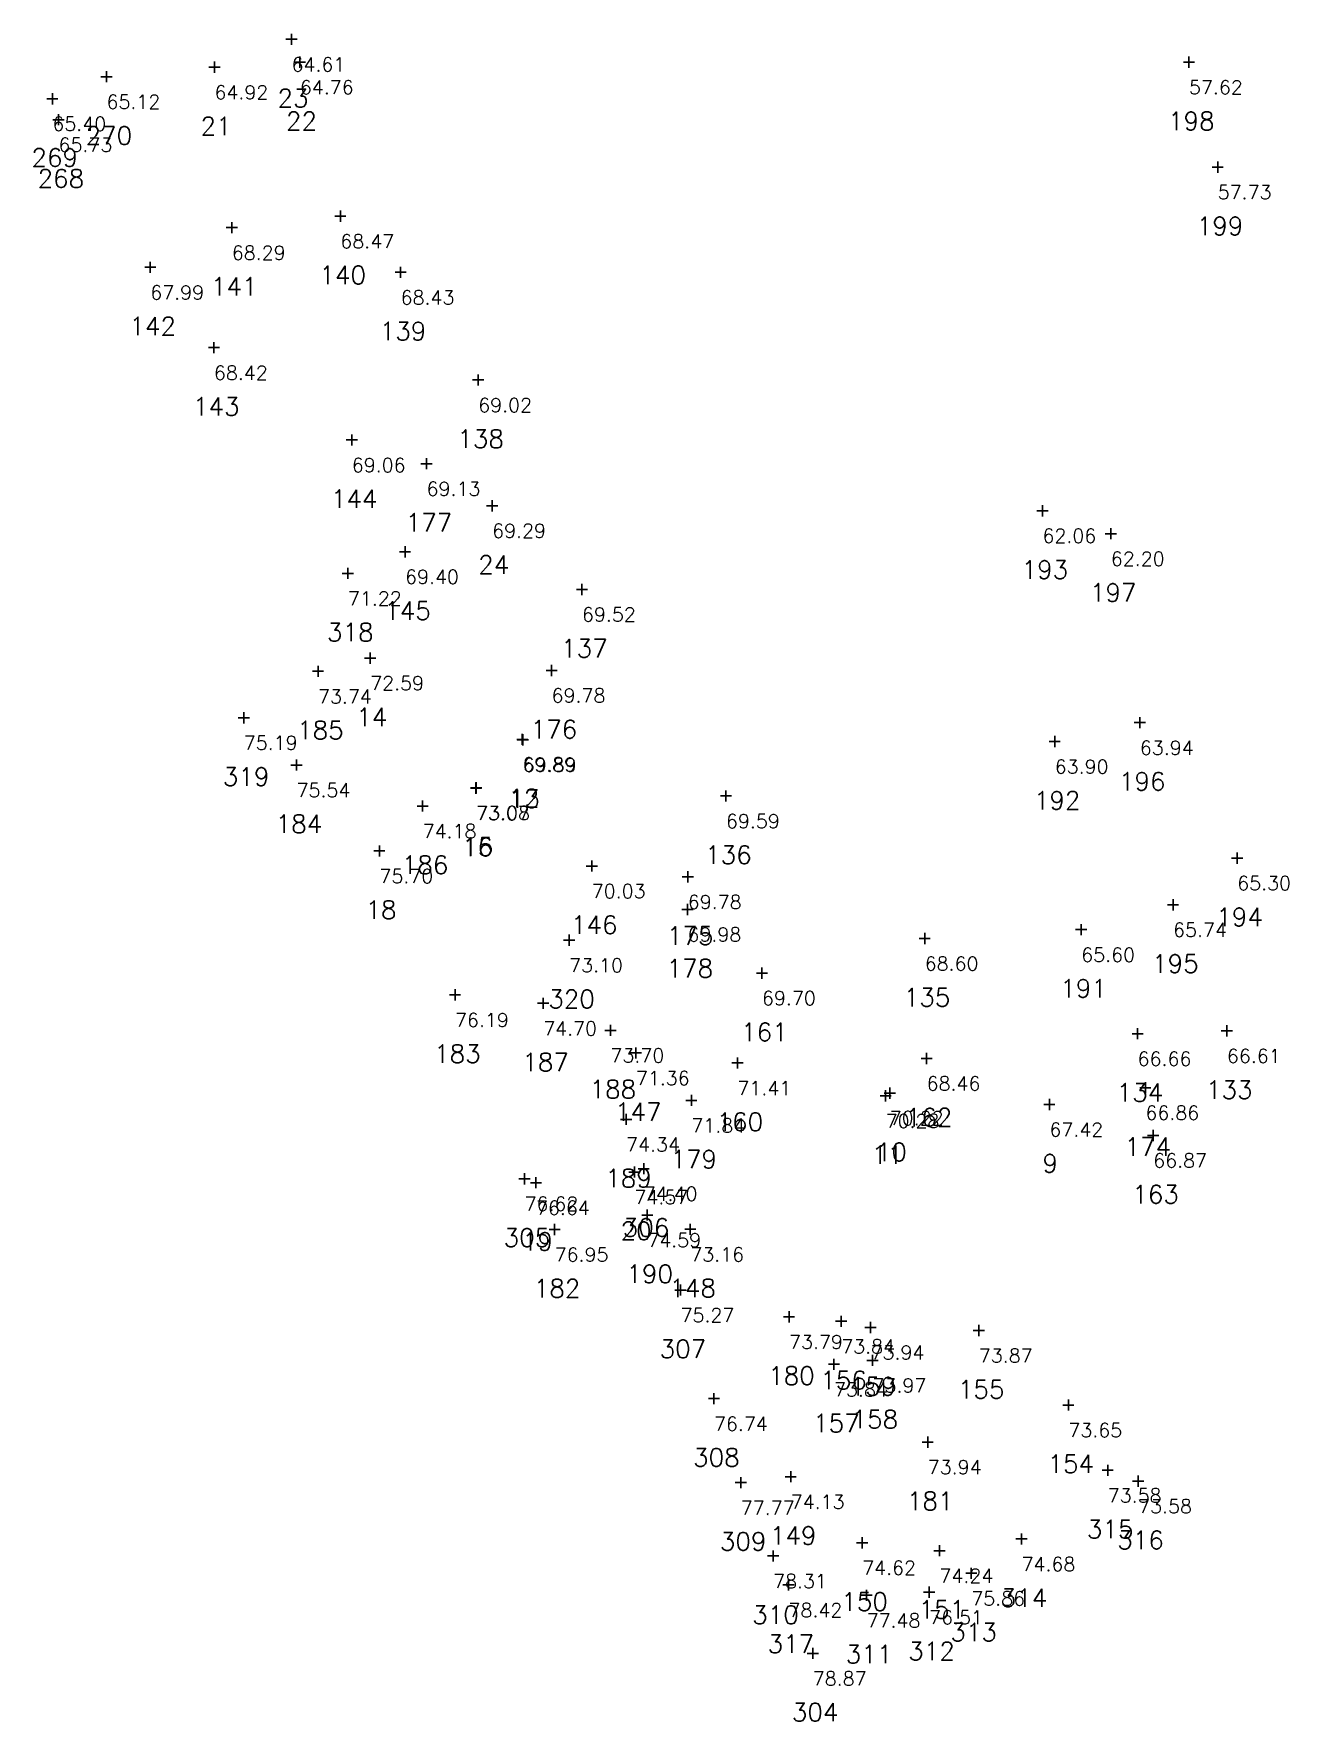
# Model space of a CAD drawing. Header units: millimetres. Extents: x 1412622 to 1412799, y 4931528 to 4931667.
# Drawn here: x 1412621.7 to 1412666.6, y 4931528.3 to 4931588.8 of the extents above; entities that cross this region are included whole.
import ezdxf
from ezdxf.enums import TextEntityAlignment as Align

# ---------------------------------------------------------------- set-up
doc = ezdxf.new("R2010")
doc.units = ezdxf.units.MM
doc.layers.add('M1502', color=7, linetype='Continuous')
doc.styles.add('CIVILCADMAIN', font='TXT.SHX')
doc.styles.add('MAVAT_HEBTXT', font='hebtxt.shx')

# ---------------------------------------------------------------- blocks, each defined once
blk = doc.blocks.new('M1502')
for points in [[(-0.4, 0), (0.4, 0)], [(0, 0.4), (0, -0.4)]]:
    blk.add_lwpolyline(points)
at = {"style": 'MAVAT_HEBTXT', "flags": 1}
for tag, p in [('MARK', (0, 2.3)), ('NAME', (0, -4.87))]:
    blk.add_attdef(tag, text='', height=2, dxfattribs=at).set_placement(p, align=Align.MIDDLE)
at = {"style": 'MAVAT_HEBTXT'}
blk.add_attdef('HEIGHT', text='', height=2, dxfattribs=at).set_placement((0, -2.3), align=Align.MIDDLE)

msp = doc.modelspace()

# ---------------------------------------------------------------- block references
at = {"layer": 'M1502'}
ref = msp.add_blockref('M1502', (1412630.89, 4931588.55, 64.61), dxfattribs=dict(at, xscale=0.5, yscale=0.5))
ref.add_attrib('HEIGHT', '64.61', (1412630.89, 4931587.4, 64.61), dxfattribs={"layer": '0', "height": 0.5, "style": 'CIVILCADMAIN'})
ref.add_attrib('NAME', '23', (1412630.39, 4931586.116, 64.61), dxfattribs={"layer": '0', "height": 0.65, "style": 'CIVILCADMAIN'})
ref = msp.add_blockref('M1502', (1412628.13, 4931587.55, 64.92), dxfattribs=dict(at, xscale=0.5, yscale=0.5))
ref.add_attrib('HEIGHT', '64.92', (1412628.13, 4931586.4, 64.92), dxfattribs={"layer": '0', "height": 0.5, "style": 'CIVILCADMAIN'})
ref.add_attrib('NAME', '21', (1412627.63, 4931585.116, 64.92), dxfattribs={"layer": '0', "height": 0.65, "style": 'CIVILCADMAIN'})
ref = msp.add_blockref('M1502', (1412631.19, 4931587.73, 64.76), dxfattribs=dict(at, xscale=0.5, yscale=0.5))
ref.add_attrib('HEIGHT', '64.76', (1412631.19, 4931586.58, 64.76), dxfattribs={"layer": '0', "height": 0.5, "style": 'CIVILCADMAIN'})
ref.add_attrib('NAME', '22', (1412630.69, 4931585.296, 64.76), dxfattribs={"layer": '0', "height": 0.65, "style": 'CIVILCADMAIN'})
ref = msp.add_blockref('M1502', (1412663.05, 4931587.73, 57.62), dxfattribs=dict(at, xscale=0.5, yscale=0.5))
ref.add_attrib('HEIGHT', '57.62', (1412663.05, 4931586.58, 57.62), dxfattribs={"layer": '0', "height": 0.5, "style": 'CIVILCADMAIN'})
ref.add_attrib('NAME', '198', (1412662.3, 4931585.296, 57.62), dxfattribs={"layer": '0', "height": 0.65, "style": 'CIVILCADMAIN'})
ref = msp.add_blockref('M1502', (1412624.26, 4931587.21, 65.12), dxfattribs=dict(at, xscale=0.5, yscale=0.5))
ref.add_attrib('HEIGHT', '65.12', (1412624.26, 4931586.06, 65.12), dxfattribs={"layer": '0', "height": 0.5, "style": 'CIVILCADMAIN'})
ref.add_attrib('NAME', '270', (1412623.51, 4931584.776, 65.12), dxfattribs={"layer": '0', "height": 0.65, "style": 'CIVILCADMAIN'})
ref = msp.add_blockref('M1502', (1412622.32, 4931586.42, 65.4), dxfattribs=dict(at, xscale=0.5, yscale=0.5))
ref.add_attrib('HEIGHT', '65.40', (1412622.32, 4931585.27, 65.4), dxfattribs={"layer": '0', "height": 0.5, "style": 'CIVILCADMAIN'})
ref.add_attrib('NAME', '269', (1412621.57, 4931583.986, 65.4), dxfattribs={"layer": '0', "height": 0.65, "style": 'CIVILCADMAIN'})
ref = msp.add_blockref('M1502', (1412622.54, 4931585.67, 65.73), dxfattribs=dict(at, xscale=0.5, yscale=0.5))
ref.add_attrib('HEIGHT', '65.73', (1412622.54, 4931584.52, 65.73), dxfattribs={"layer": '0', "height": 0.5, "style": 'CIVILCADMAIN'})
ref.add_attrib('NAME', '268', (1412621.79, 4931583.236, 65.73), dxfattribs={"layer": '0', "height": 0.65, "style": 'CIVILCADMAIN'})
ref = msp.add_blockref('M1502', (1412664.08, 4931583.97, 57.73), dxfattribs=dict(at, xscale=0.5, yscale=0.5))
ref.add_attrib('HEIGHT', '57.73', (1412664.08, 4931582.82, 57.73), dxfattribs={"layer": '0', "height": 0.5, "style": 'CIVILCADMAIN'})
ref.add_attrib('NAME', '199', (1412663.33, 4931581.536, 57.73), dxfattribs={"layer": '0', "height": 0.65, "style": 'CIVILCADMAIN'})
ref = msp.add_blockref('M1502', (1412632.64, 4931582.21, 68.47), dxfattribs=dict(at, xscale=0.5, yscale=0.5))
ref.add_attrib('HEIGHT', '68.47', (1412632.64, 4931581.06, 68.47), dxfattribs={"layer": '0', "height": 0.5, "style": 'CIVILCADMAIN'})
ref.add_attrib('NAME', '140', (1412631.89, 4931579.776, 68.47), dxfattribs={"layer": '0', "height": 0.65, "style": 'CIVILCADMAIN'})
ref = msp.add_blockref('M1502', (1412628.75, 4931581.8, 68.29), dxfattribs=dict(at, xscale=0.5, yscale=0.5))
ref.add_attrib('HEIGHT', '68.29', (1412628.75, 4931580.65, 68.29), dxfattribs={"layer": '0', "height": 0.5, "style": 'CIVILCADMAIN'})
ref.add_attrib('NAME', '141', (1412628, 4931579.366, 68.29), dxfattribs={"layer": '0', "height": 0.65, "style": 'CIVILCADMAIN'})
ref = msp.add_blockref('M1502', (1412625.83, 4931580.38, 67.99), dxfattribs=dict(at, xscale=0.5, yscale=0.5))
ref.add_attrib('HEIGHT', '67.99', (1412625.83, 4931579.23, 67.99), dxfattribs={"layer": '0', "height": 0.5, "style": 'CIVILCADMAIN'})
ref.add_attrib('NAME', '142', (1412625.08, 4931577.946, 67.99), dxfattribs={"layer": '0', "height": 0.65, "style": 'CIVILCADMAIN'})
ref = msp.add_blockref('M1502', (1412634.8, 4931580.2, 68.43), dxfattribs=dict(at, xscale=0.5, yscale=0.5))
ref.add_attrib('HEIGHT', '68.43', (1412634.8, 4931579.05, 68.43), dxfattribs={"layer": '0', "height": 0.5, "style": 'CIVILCADMAIN'})
ref.add_attrib('NAME', '139', (1412634.05, 4931577.766, 68.43), dxfattribs={"layer": '0', "height": 0.65, "style": 'CIVILCADMAIN'})
ref = msp.add_blockref('M1502', (1412628.11, 4931577.5, 68.42), dxfattribs=dict(at, xscale=0.5, yscale=0.5))
ref.add_attrib('HEIGHT', '68.42', (1412628.11, 4931576.35, 68.42), dxfattribs={"layer": '0', "height": 0.5, "style": 'CIVILCADMAIN'})
ref.add_attrib('NAME', '143', (1412627.36, 4931575.066, 68.42), dxfattribs={"layer": '0', "height": 0.65, "style": 'CIVILCADMAIN'})
ref = msp.add_blockref('M1502', (1412637.58, 4931576.34, 69.02), dxfattribs=dict(at, xscale=0.5, yscale=0.5))
ref.add_attrib('HEIGHT', '69.02', (1412637.58, 4931575.19, 69.02), dxfattribs={"layer": '0', "height": 0.5, "style": 'CIVILCADMAIN'})
ref.add_attrib('NAME', '138', (1412636.83, 4931573.906, 69.02), dxfattribs={"layer": '0', "height": 0.65, "style": 'CIVILCADMAIN'})
ref = msp.add_blockref('M1502', (1412633.05, 4931574.19, 69.06), dxfattribs=dict(at, xscale=0.5, yscale=0.5))
ref.add_attrib('HEIGHT', '69.06', (1412633.05, 4931573.04, 69.06), dxfattribs={"layer": '0', "height": 0.5, "style": 'CIVILCADMAIN'})
ref.add_attrib('NAME', '144', (1412632.3, 4931571.756, 69.06), dxfattribs={"layer": '0', "height": 0.65, "style": 'CIVILCADMAIN'})
ref = msp.add_blockref('M1502', (1412635.73, 4931573.34, 69.13), dxfattribs=dict(at, xscale=0.5, yscale=0.5))
ref.add_attrib('HEIGHT', '69.13', (1412635.73, 4931572.19, 69.13), dxfattribs={"layer": '0', "height": 0.5, "style": 'CIVILCADMAIN'})
ref.add_attrib('NAME', '177', (1412634.98, 4931570.906, 69.13), dxfattribs={"layer": '0', "height": 0.65, "style": 'CIVILCADMAIN'})
ref = msp.add_blockref('M1502', (1412638.08, 4931571.83, 69.29), dxfattribs=dict(at, xscale=0.5, yscale=0.5))
ref.add_attrib('HEIGHT', '69.29', (1412638.08, 4931570.68, 69.29), dxfattribs={"layer": '0', "height": 0.5, "style": 'CIVILCADMAIN'})
ref.add_attrib('NAME', '24', (1412637.58, 4931569.396, 69.29), dxfattribs={"layer": '0', "height": 0.65, "style": 'CIVILCADMAIN'})
ref = msp.add_blockref('M1502', (1412657.8, 4931571.65, 62.06), dxfattribs=dict(at, xscale=0.5, yscale=0.5))
ref.add_attrib('HEIGHT', '62.06', (1412657.8, 4931570.5, 62.06), dxfattribs={"layer": '0', "height": 0.5, "style": 'CIVILCADMAIN'})
ref.add_attrib('NAME', '193', (1412657.05, 4931569.216, 62.06), dxfattribs={"layer": '0', "height": 0.65, "style": 'CIVILCADMAIN'})
ref = msp.add_blockref('M1502', (1412660.25, 4931570.83, 62.2), dxfattribs=dict(at, xscale=0.5, yscale=0.5))
ref.add_attrib('HEIGHT', '62.20', (1412660.25, 4931569.68, 62.2), dxfattribs={"layer": '0', "height": 0.5, "style": 'CIVILCADMAIN'})
ref.add_attrib('NAME', '197', (1412659.5, 4931568.396, 62.2), dxfattribs={"layer": '0', "height": 0.65, "style": 'CIVILCADMAIN'})
ref = msp.add_blockref('M1502', (1412634.96, 4931570.18, 69.4), dxfattribs=dict(at, xscale=0.5, yscale=0.5))
ref.add_attrib('HEIGHT', '69.40', (1412634.96, 4931569.03, 69.4), dxfattribs={"layer": '0', "height": 0.5, "style": 'CIVILCADMAIN'})
ref.add_attrib('NAME', '145', (1412634.21, 4931567.746, 69.4), dxfattribs={"layer": '0', "height": 0.65, "style": 'CIVILCADMAIN'})
ref = msp.add_blockref('M1502', (1412632.91, 4931569.41, 71.22), dxfattribs=dict(at, xscale=0.5, yscale=0.5))
ref.add_attrib('HEIGHT', '71.22', (1412632.91, 4931568.26, 71.22), dxfattribs={"layer": '0', "height": 0.5, "style": 'CIVILCADMAIN'})
ref.add_attrib('NAME', '318', (1412632.16, 4931566.976, 71.22), dxfattribs={"layer": '0', "height": 0.65, "style": 'CIVILCADMAIN'})
ref = msp.add_blockref('M1502', (1412641.3, 4931568.83, 69.52), dxfattribs=dict(at, xscale=0.5, yscale=0.5))
ref.add_attrib('HEIGHT', '69.52', (1412641.3, 4931567.68, 69.52), dxfattribs={"layer": '0', "height": 0.5, "style": 'CIVILCADMAIN'})
ref.add_attrib('NAME', '137', (1412640.55, 4931566.396, 69.52), dxfattribs={"layer": '0', "height": 0.65, "style": 'CIVILCADMAIN'})
ref = msp.add_blockref('M1502', (1412633.71, 4931566.37, 72.59), dxfattribs=dict(at, xscale=0.5, yscale=0.5))
ref.add_attrib('HEIGHT', '72.59', (1412633.71, 4931565.22, 72.59), dxfattribs={"layer": '0', "height": 0.5, "style": 'CIVILCADMAIN'})
ref.add_attrib('NAME', '14', (1412633.21, 4931563.936, 72.59), dxfattribs={"layer": '0', "height": 0.65, "style": 'CIVILCADMAIN'})
ref = msp.add_blockref('M1502', (1412631.84, 4931565.9, 73.74), dxfattribs=dict(at, xscale=0.5, yscale=0.5))
ref.add_attrib('HEIGHT', '73.74', (1412631.84, 4931564.75, 73.74), dxfattribs={"layer": '0', "height": 0.5, "style": 'CIVILCADMAIN'})
ref.add_attrib('NAME', '185', (1412631.09, 4931563.466, 73.74), dxfattribs={"layer": '0', "height": 0.65, "style": 'CIVILCADMAIN'})
ref = msp.add_blockref('M1502', (1412640.21, 4931565.93, 69.78), dxfattribs=dict(at, xscale=0.5, yscale=0.5))
ref.add_attrib('HEIGHT', '69.78', (1412640.21, 4931564.78, 69.78), dxfattribs={"layer": '0', "height": 0.5, "style": 'CIVILCADMAIN'})
ref.add_attrib('NAME', '176', (1412639.46, 4931563.496, 69.78), dxfattribs={"layer": '0', "height": 0.65, "style": 'CIVILCADMAIN'})
ref = msp.add_blockref('M1502', (1412629.18, 4931564.23, 75.19), dxfattribs=dict(at, xscale=0.5, yscale=0.5))
ref.add_attrib('HEIGHT', '75.19', (1412629.18, 4931563.08, 75.19), dxfattribs={"layer": '0', "height": 0.5, "style": 'CIVILCADMAIN'})
ref.add_attrib('NAME', '319', (1412628.43, 4931561.796, 75.19), dxfattribs={"layer": '0', "height": 0.65, "style": 'CIVILCADMAIN'})
ref = msp.add_blockref('M1502', (1412661.29, 4931564.06, 63.94), dxfattribs=dict(at, xscale=0.5, yscale=0.5))
ref.add_attrib('HEIGHT', '63.94', (1412661.29, 4931562.91, 63.94), dxfattribs={"layer": '0', "height": 0.5, "style": 'CIVILCADMAIN'})
ref.add_attrib('NAME', '196', (1412660.54, 4931561.626, 63.94), dxfattribs={"layer": '0', "height": 0.65, "style": 'CIVILCADMAIN'})
ref = msp.add_blockref('M1502', (1412639.16, 4931563.46, 69.89), dxfattribs=dict(at, xscale=0.5, yscale=0.5))
ref.add_attrib('HEIGHT', '69.89', (1412639.16, 4931562.31, 69.89), dxfattribs={"layer": '0', "height": 0.5, "style": 'CIVILCADMAIN'})
ref.add_attrib('NAME', '12', (1412638.66, 4931561.026, 69.89), dxfattribs={"layer": '0', "height": 0.65, "style": 'CIVILCADMAIN'})
ref = msp.add_blockref('M1502', (1412639.18, 4931563.44, 69.89), dxfattribs=dict(at, xscale=0.5, yscale=0.5))
ref.add_attrib('HEIGHT', '69.89', (1412639.18, 4931562.29, 69.89), dxfattribs={"layer": '0', "height": 0.5, "style": 'CIVILCADMAIN'})
ref.add_attrib('NAME', '13', (1412638.68, 4931561.006, 69.89), dxfattribs={"layer": '0', "height": 0.65, "style": 'CIVILCADMAIN'})
ref = msp.add_blockref('M1502', (1412658.24, 4931563.38, 63.9), dxfattribs=dict(at, xscale=0.5, yscale=0.5))
ref.add_attrib('HEIGHT', '63.90', (1412658.24, 4931562.23, 63.9), dxfattribs={"layer": '0', "height": 0.5, "style": 'CIVILCADMAIN'})
ref.add_attrib('NAME', '192', (1412657.49, 4931560.946, 63.9), dxfattribs={"layer": '0', "height": 0.65, "style": 'CIVILCADMAIN'})
ref = msp.add_blockref('M1502', (1412631.07, 4931562.54, 75.54), dxfattribs=dict(at, xscale=0.5, yscale=0.5))
ref.add_attrib('HEIGHT', '75.54', (1412631.07, 4931561.39, 75.54), dxfattribs={"layer": '0', "height": 0.5, "style": 'CIVILCADMAIN'})
ref.add_attrib('NAME', '184', (1412630.32, 4931560.106, 75.54), dxfattribs={"layer": '0', "height": 0.65, "style": 'CIVILCADMAIN'})
ref = msp.add_blockref('M1502', (1412637.5, 4931561.71, 73.07), dxfattribs=dict(at, xscale=0.5, yscale=0.5))
ref.add_attrib('HEIGHT', '73.07', (1412637.5, 4931560.56, 73.07), dxfattribs={"layer": '0', "height": 0.5, "style": 'CIVILCADMAIN'})
ref.add_attrib('NAME', '16', (1412637, 4931559.276, 73.07), dxfattribs={"layer": '0', "height": 0.65, "style": 'CIVILCADMAIN'})
ref = msp.add_blockref('M1502', (1412637.51, 4931561.72, 73.08), dxfattribs=dict(at, xscale=0.5, yscale=0.5))
ref.add_attrib('HEIGHT', '73.08', (1412637.51, 4931560.57, 73.08), dxfattribs={"layer": '0', "height": 0.5, "style": 'CIVILCADMAIN'})
ref.add_attrib('NAME', '15', (1412637.01, 4931559.286, 73.08), dxfattribs={"layer": '0', "height": 0.65, "style": 'CIVILCADMAIN'})
ref = msp.add_blockref('M1502', (1412635.59, 4931561.07, 74.18), dxfattribs=dict(at, xscale=0.5, yscale=0.5))
ref.add_attrib('HEIGHT', '74.18', (1412635.59, 4931559.92, 74.18), dxfattribs={"layer": '0', "height": 0.5, "style": 'CIVILCADMAIN'})
ref.add_attrib('NAME', '186', (1412634.84, 4931558.636, 74.18), dxfattribs={"layer": '0', "height": 0.65, "style": 'CIVILCADMAIN'})
ref = msp.add_blockref('M1502', (1412646.46, 4931561.43, 69.59), dxfattribs=dict(at, xscale=0.5, yscale=0.5))
ref.add_attrib('HEIGHT', '69.59', (1412646.46, 4931560.28, 69.59), dxfattribs={"layer": '0', "height": 0.5, "style": 'CIVILCADMAIN'})
ref.add_attrib('NAME', '136', (1412645.71, 4931558.996, 69.59), dxfattribs={"layer": '0', "height": 0.65, "style": 'CIVILCADMAIN'})
ref = msp.add_blockref('M1502', (1412634.04, 4931559.46, 75.7), dxfattribs=dict(at, xscale=0.5, yscale=0.5))
ref.add_attrib('HEIGHT', '75.70', (1412634.04, 4931558.31, 75.7), dxfattribs={"layer": '0', "height": 0.5, "style": 'CIVILCADMAIN'})
ref.add_attrib('NAME', '18', (1412633.54, 4931557.026, 75.7), dxfattribs={"layer": '0', "height": 0.65, "style": 'CIVILCADMAIN'})
ref = msp.add_blockref('M1502', (1412664.78, 4931559.2, 65.3), dxfattribs=dict(at, xscale=0.5, yscale=0.5))
ref.add_attrib('HEIGHT', '65.30', (1412664.78, 4931558.05, 65.3), dxfattribs={"layer": '0', "height": 0.5, "style": 'CIVILCADMAIN'})
ref.add_attrib('NAME', '194', (1412664.03, 4931556.766, 65.3), dxfattribs={"layer": '0', "height": 0.65, "style": 'CIVILCADMAIN'})
ref = msp.add_blockref('M1502', (1412641.65, 4931558.92, 70.03), dxfattribs=dict(at, xscale=0.5, yscale=0.5))
ref.add_attrib('HEIGHT', '70.03', (1412641.65, 4931557.77, 70.03), dxfattribs={"layer": '0', "height": 0.5, "style": 'CIVILCADMAIN'})
ref.add_attrib('NAME', '146', (1412640.9, 4931556.486, 70.03), dxfattribs={"layer": '0', "height": 0.65, "style": 'CIVILCADMAIN'})
ref = msp.add_blockref('M1502', (1412645.09, 4931558.53, 69.78), dxfattribs=dict(at, xscale=0.5, yscale=0.5))
ref.add_attrib('HEIGHT', '69.78', (1412645.09, 4931557.38, 69.78), dxfattribs={"layer": '0', "height": 0.5, "style": 'CIVILCADMAIN'})
ref.add_attrib('NAME', '175', (1412644.34, 4931556.096, 69.78), dxfattribs={"layer": '0', "height": 0.65, "style": 'CIVILCADMAIN'})
ref = msp.add_blockref('M1502', (1412645.08, 4931557.36, 69.98), dxfattribs=dict(at, xscale=0.5, yscale=0.5))
ref.add_attrib('HEIGHT', '69.98', (1412645.08, 4931556.21, 69.98), dxfattribs={"layer": '0', "height": 0.5, "style": 'CIVILCADMAIN'})
ref.add_attrib('NAME', '178', (1412644.33, 4931554.926, 69.98), dxfattribs={"layer": '0', "height": 0.65, "style": 'CIVILCADMAIN'})
ref = msp.add_blockref('M1502', (1412662.48, 4931557.53, 65.74), dxfattribs=dict(at, xscale=0.5, yscale=0.5))
ref.add_attrib('HEIGHT', '65.74', (1412662.48, 4931556.38, 65.74), dxfattribs={"layer": '0', "height": 0.5, "style": 'CIVILCADMAIN'})
ref.add_attrib('NAME', '195', (1412661.73, 4931555.096, 65.74), dxfattribs={"layer": '0', "height": 0.65, "style": 'CIVILCADMAIN'})
ref = msp.add_blockref('M1502', (1412640.84, 4931556.26, 73.1), dxfattribs=dict(at, xscale=0.5, yscale=0.5))
ref.add_attrib('HEIGHT', '73.10', (1412640.84, 4931555.11, 73.1), dxfattribs={"layer": '0', "height": 0.5, "style": 'CIVILCADMAIN'})
ref.add_attrib('NAME', '320', (1412640.09, 4931553.826, 73.1), dxfattribs={"layer": '0', "height": 0.65, "style": 'CIVILCADMAIN'})
ref = msp.add_blockref('M1502', (1412653.58, 4931556.32, 68.6), dxfattribs=dict(at, xscale=0.5, yscale=0.5))
ref.add_attrib('HEIGHT', '68.60', (1412653.58, 4931555.17, 68.6), dxfattribs={"layer": '0', "height": 0.5, "style": 'CIVILCADMAIN'})
ref.add_attrib('NAME', '135', (1412652.83, 4931553.886, 68.6), dxfattribs={"layer": '0', "height": 0.65, "style": 'CIVILCADMAIN'})
ref = msp.add_blockref('M1502', (1412659.19, 4931556.64, 65.6), dxfattribs=dict(at, xscale=0.5, yscale=0.5))
ref.add_attrib('HEIGHT', '65.60', (1412659.19, 4931555.49, 65.6), dxfattribs={"layer": '0', "height": 0.5, "style": 'CIVILCADMAIN'})
ref.add_attrib('NAME', '191', (1412658.44, 4931554.206, 65.6), dxfattribs={"layer": '0', "height": 0.65, "style": 'CIVILCADMAIN'})
ref = msp.add_blockref('M1502', (1412647.75, 4931555.08, 69.7), dxfattribs=dict(at, xscale=0.5, yscale=0.5))
ref.add_attrib('HEIGHT', '69.70', (1412647.75, 4931553.93, 69.7), dxfattribs={"layer": '0', "height": 0.5, "style": 'CIVILCADMAIN'})
ref.add_attrib('NAME', '161', (1412647, 4931552.646, 69.7), dxfattribs={"layer": '0', "height": 0.65, "style": 'CIVILCADMAIN'})
ref = msp.add_blockref('M1502', (1412636.75, 4931554.3, 76.19), dxfattribs=dict(at, xscale=0.5, yscale=0.5))
ref.add_attrib('HEIGHT', '76.19', (1412636.75, 4931553.15, 76.19), dxfattribs={"layer": '0', "height": 0.5, "style": 'CIVILCADMAIN'})
ref.add_attrib('NAME', '183', (1412636, 4931551.866, 76.19), dxfattribs={"layer": '0', "height": 0.65, "style": 'CIVILCADMAIN'})
ref = msp.add_blockref('M1502', (1412639.91, 4931554, 74.7), dxfattribs=dict(at, xscale=0.5, yscale=0.5))
ref.add_attrib('HEIGHT', '74.70', (1412639.91, 4931552.85, 74.7), dxfattribs={"layer": '0', "height": 0.5, "style": 'CIVILCADMAIN'})
ref.add_attrib('NAME', '187', (1412639.16, 4931551.566, 74.7), dxfattribs={"layer": '0', "height": 0.65, "style": 'CIVILCADMAIN'})
ref = msp.add_blockref('M1502', (1412642.32, 4931553.03, 73.7), dxfattribs=dict(at, xscale=0.5, yscale=0.5))
ref.add_attrib('HEIGHT', '73.70', (1412642.32, 4931551.88, 73.7), dxfattribs={"layer": '0', "height": 0.5, "style": 'CIVILCADMAIN'})
ref.add_attrib('NAME', '188', (1412641.57, 4931550.596, 73.7), dxfattribs={"layer": '0', "height": 0.65, "style": 'CIVILCADMAIN'})
ref = msp.add_blockref('M1502', (1412661.21, 4931552.91, 66.66), dxfattribs=dict(at, xscale=0.5, yscale=0.5))
ref.add_attrib('HEIGHT', '66.66', (1412661.21, 4931551.76, 66.66), dxfattribs={"layer": '0', "height": 0.5, "style": 'CIVILCADMAIN'})
ref.add_attrib('NAME', '134', (1412660.46, 4931550.476, 66.66), dxfattribs={"layer": '0', "height": 0.65, "style": 'CIVILCADMAIN'})
ref = msp.add_blockref('M1502', (1412664.41, 4931553.01, 66.61), dxfattribs=dict(at, xscale=0.5, yscale=0.5))
ref.add_attrib('HEIGHT', '66.61', (1412664.41, 4931551.86, 66.61), dxfattribs={"layer": '0', "height": 0.5, "style": 'CIVILCADMAIN'})
ref.add_attrib('NAME', '133', (1412663.66, 4931550.576, 66.61), dxfattribs={"layer": '0', "height": 0.65, "style": 'CIVILCADMAIN'})
ref = msp.add_blockref('M1502', (1412643.23, 4931552.22, 71.36), dxfattribs=dict(at, xscale=0.5, yscale=0.5))
ref.add_attrib('HEIGHT', '71.36', (1412643.23, 4931551.07, 71.36), dxfattribs={"layer": '0', "height": 0.5, "style": 'CIVILCADMAIN'})
ref.add_attrib('NAME', '147', (1412642.48, 4931549.786, 71.36), dxfattribs={"layer": '0', "height": 0.65, "style": 'CIVILCADMAIN'})
ref = msp.add_blockref('M1502', (1412646.87, 4931551.86, 71.41), dxfattribs=dict(at, xscale=0.5, yscale=0.5))
ref.add_attrib('HEIGHT', '71.41', (1412646.87, 4931550.71, 71.41), dxfattribs={"layer": '0', "height": 0.5, "style": 'CIVILCADMAIN'})
ref.add_attrib('NAME', '160', (1412646.12, 4931549.426, 71.41), dxfattribs={"layer": '0', "height": 0.65, "style": 'CIVILCADMAIN'})
ref = msp.add_blockref('M1502', (1412653.65, 4931552.02, 68.46), dxfattribs=dict(at, xscale=0.5, yscale=0.5))
ref.add_attrib('HEIGHT', '68.46', (1412653.65, 4931550.87, 68.46), dxfattribs={"layer": '0', "height": 0.5, "style": 'CIVILCADMAIN'})
ref.add_attrib('NAME', '162', (1412652.9, 4931549.586, 68.46), dxfattribs={"layer": '0', "height": 0.65, "style": 'CIVILCADMAIN'})
ref = msp.add_blockref('M1502', (1412652.18, 4931550.68, 70.28), dxfattribs=dict(at, xscale=0.5, yscale=0.5))
ref.add_attrib('HEIGHT', '70.28', (1412652.18, 4931549.53, 70.28), dxfattribs={"layer": '0', "height": 0.5, "style": 'CIVILCADMAIN'})
ref.add_attrib('NAME', '11', (1412651.68, 4931548.246, 70.28), dxfattribs={"layer": '0', "height": 0.65, "style": 'CIVILCADMAIN'})
ref = msp.add_blockref('M1502', (1412652.33, 4931550.78, 70.22), dxfattribs=dict(at, xscale=0.5, yscale=0.5))
ref.add_attrib('HEIGHT', '70.22', (1412652.33, 4931549.63, 70.22), dxfattribs={"layer": '0', "height": 0.5, "style": 'CIVILCADMAIN'})
ref.add_attrib('NAME', '10', (1412651.83, 4931548.346, 70.22), dxfattribs={"layer": '0', "height": 0.65, "style": 'CIVILCADMAIN'})
ref = msp.add_blockref('M1502', (1412661.49, 4931550.97, 66.86), dxfattribs=dict(at, xscale=0.5, yscale=0.5))
ref.add_attrib('HEIGHT', '66.86', (1412661.49, 4931549.82, 66.86), dxfattribs={"layer": '0', "height": 0.5, "style": 'CIVILCADMAIN'})
ref.add_attrib('NAME', '174', (1412660.74, 4931548.536, 66.86), dxfattribs={"layer": '0', "height": 0.65, "style": 'CIVILCADMAIN'})
ref = msp.add_blockref('M1502', (1412645.22, 4931550.52, 71.84), dxfattribs=dict(at, xscale=0.5, yscale=0.5))
ref.add_attrib('HEIGHT', '71.84', (1412645.22, 4931549.37, 71.84), dxfattribs={"layer": '0', "height": 0.5, "style": 'CIVILCADMAIN'})
ref.add_attrib('NAME', '179', (1412644.47, 4931548.086, 71.84), dxfattribs={"layer": '0', "height": 0.65, "style": 'CIVILCADMAIN'})
ref = msp.add_blockref('M1502', (1412658.05, 4931550.37, 67.42), dxfattribs=dict(at, xscale=0.5, yscale=0.5))
ref.add_attrib('HEIGHT', '67.42', (1412658.05, 4931549.22, 67.42), dxfattribs={"layer": '0', "height": 0.5, "style": 'CIVILCADMAIN'})
ref.add_attrib('NAME', '9', (1412657.8, 4931547.936, 67.42), dxfattribs={"layer": '0', "height": 0.65, "style": 'CIVILCADMAIN'})
ref = msp.add_blockref('M1502', (1412642.88, 4931549.84, 74.34), dxfattribs=dict(at, xscale=0.5, yscale=0.5))
ref.add_attrib('HEIGHT', '74.34', (1412642.88, 4931548.69, 74.34), dxfattribs={"layer": '0', "height": 0.5, "style": 'CIVILCADMAIN'})
ref.add_attrib('NAME', '189', (1412642.13, 4931547.406, 74.34), dxfattribs={"layer": '0', "height": 0.65, "style": 'CIVILCADMAIN'})
ref = msp.add_blockref('M1502', (1412661.77, 4931549.26, 66.87), dxfattribs=dict(at, xscale=0.5, yscale=0.5))
ref.add_attrib('HEIGHT', '66.87', (1412661.77, 4931548.11, 66.87), dxfattribs={"layer": '0', "height": 0.5, "style": 'CIVILCADMAIN'})
ref.add_attrib('NAME', '163', (1412661.02, 4931546.826, 66.87), dxfattribs={"layer": '0', "height": 0.65, "style": 'CIVILCADMAIN'})
ref = msp.add_blockref('M1502', (1412639.24, 4931547.71, 76.62), dxfattribs=dict(at, xscale=0.5, yscale=0.5))
ref.add_attrib('HEIGHT', '76.62', (1412639.24, 4931546.56, 76.62), dxfattribs={"layer": '0', "height": 0.5, "style": 'CIVILCADMAIN'})
ref.add_attrib('NAME', '305', (1412638.49, 4931545.276, 76.62), dxfattribs={"layer": '0', "height": 0.65, "style": 'CIVILCADMAIN'})
ref = msp.add_blockref('M1502', (1412643.18, 4931547.95, 74.57), dxfattribs=dict(at, xscale=0.5, yscale=0.5))
ref.add_attrib('HEIGHT', '74.57', (1412643.18, 4931546.8, 74.57), dxfattribs={"layer": '0', "height": 0.5, "style": 'CIVILCADMAIN'})
ref.add_attrib('NAME', '20', (1412642.68, 4931545.516, 74.57), dxfattribs={"layer": '0', "height": 0.65, "style": 'CIVILCADMAIN'})
ref = msp.add_blockref('M1502', (1412643.51, 4931548.07, 74.4), dxfattribs=dict(at, xscale=0.5, yscale=0.5))
ref.add_attrib('HEIGHT', '74.40', (1412643.51, 4931546.92, 74.4), dxfattribs={"layer": '0', "height": 0.5, "style": 'CIVILCADMAIN'})
ref.add_attrib('NAME', '306', (1412642.76, 4931545.636, 74.4), dxfattribs={"layer": '0', "height": 0.65, "style": 'CIVILCADMAIN'})
ref = msp.add_blockref('M1502', (1412639.65, 4931547.57, 76.64), dxfattribs=dict(at, xscale=0.5, yscale=0.5))
ref.add_attrib('HEIGHT', '76.64', (1412639.65, 4931546.42, 76.64), dxfattribs={"layer": '0', "height": 0.5, "style": 'CIVILCADMAIN'})
ref.add_attrib('NAME', '19', (1412639.15, 4931545.136, 76.64), dxfattribs={"layer": '0', "height": 0.65, "style": 'CIVILCADMAIN'})
ref = msp.add_blockref('M1502', (1412643.64, 4931546.41, 74.59), dxfattribs=dict(at, xscale=0.5, yscale=0.5))
ref.add_attrib('HEIGHT', '74.59', (1412643.64, 4931545.26, 74.59), dxfattribs={"layer": '0', "height": 0.5, "style": 'CIVILCADMAIN'})
ref.add_attrib('NAME', '190', (1412642.89, 4931543.976, 74.59), dxfattribs={"layer": '0', "height": 0.65, "style": 'CIVILCADMAIN'})
ref = msp.add_blockref('M1502', (1412640.32, 4931545.89, 76.95), dxfattribs=dict(at, xscale=0.5, yscale=0.5))
ref.add_attrib('HEIGHT', '76.95', (1412640.32, 4931544.74, 76.95), dxfattribs={"layer": '0', "height": 0.5, "style": 'CIVILCADMAIN'})
ref.add_attrib('NAME', '182', (1412639.57, 4931543.456, 76.95), dxfattribs={"layer": '0', "height": 0.65, "style": 'CIVILCADMAIN'})
ref = msp.add_blockref('M1502', (1412645.18, 4931545.9, 73.16), dxfattribs=dict(at, xscale=0.5, yscale=0.5))
ref.add_attrib('HEIGHT', '73.16', (1412645.18, 4931544.75, 73.16), dxfattribs={"layer": '0', "height": 0.5, "style": 'CIVILCADMAIN'})
ref.add_attrib('NAME', '148', (1412644.43, 4931543.466, 73.16), dxfattribs={"layer": '0', "height": 0.65, "style": 'CIVILCADMAIN'})
ref = msp.add_blockref('M1502', (1412644.83, 4931543.72, 75.27), dxfattribs=dict(at, xscale=0.5, yscale=0.5))
ref.add_attrib('HEIGHT', '75.27', (1412644.83, 4931542.57, 75.27), dxfattribs={"layer": '0', "height": 0.5, "style": 'CIVILCADMAIN'})
ref.add_attrib('NAME', '307', (1412644.08, 4931541.286, 75.27), dxfattribs={"layer": '0', "height": 0.65, "style": 'CIVILCADMAIN'})
ref = msp.add_blockref('M1502', (1412648.72, 4931542.76, 73.79), dxfattribs=dict(at, xscale=0.5, yscale=0.5))
ref.add_attrib('HEIGHT', '73.79', (1412648.72, 4931541.61, 73.79), dxfattribs={"layer": '0', "height": 0.5, "style": 'CIVILCADMAIN'})
ref.add_attrib('NAME', '180', (1412647.97, 4931540.326, 73.79), dxfattribs={"layer": '0', "height": 0.65, "style": 'CIVILCADMAIN'})
ref = msp.add_blockref('M1502', (1412650.59, 4931542.6, 73.84), dxfattribs=dict(at, xscale=0.5, yscale=0.5))
ref.add_attrib('HEIGHT', '73.84', (1412650.59, 4931541.45, 73.84), dxfattribs={"layer": '0', "height": 0.5, "style": 'CIVILCADMAIN'})
ref.add_attrib('NAME', '156', (1412649.84, 4931540.166, 73.84), dxfattribs={"layer": '0', "height": 0.65, "style": 'CIVILCADMAIN'})
ref = msp.add_blockref('M1502', (1412651.64, 4931542.38, 73.94), dxfattribs=dict(at, xscale=0.5, yscale=0.5))
ref.add_attrib('HEIGHT', '73.94', (1412651.64, 4931541.23, 73.94), dxfattribs={"layer": '0', "height": 0.5, "style": 'CIVILCADMAIN'})
ref.add_attrib('NAME', '159', (1412650.89, 4931539.946, 73.94), dxfattribs={"layer": '0', "height": 0.65, "style": 'CIVILCADMAIN'})
ref = msp.add_blockref('M1502', (1412655.52, 4931542.27, 73.87), dxfattribs=dict(at, xscale=0.5, yscale=0.5))
ref.add_attrib('HEIGHT', '73.87', (1412655.52, 4931541.12, 73.87), dxfattribs={"layer": '0', "height": 0.5, "style": 'CIVILCADMAIN'})
ref.add_attrib('NAME', '155', (1412654.77, 4931539.836, 73.87), dxfattribs={"layer": '0', "height": 0.65, "style": 'CIVILCADMAIN'})
ref = msp.add_blockref('M1502', (1412650.33, 4931541.06, 73.84), dxfattribs=dict(at, xscale=0.5, yscale=0.5))
ref.add_attrib('HEIGHT', '73.84', (1412650.33, 4931539.91, 73.84), dxfattribs={"layer": '0', "height": 0.5, "style": 'CIVILCADMAIN'})
ref.add_attrib('NAME', '157', (1412649.58, 4931538.626, 73.84), dxfattribs={"layer": '0', "height": 0.65, "style": 'CIVILCADMAIN'})
ref = msp.add_blockref('M1502', (1412651.71, 4931541.2, 73.97), dxfattribs=dict(at, xscale=0.5, yscale=0.5))
ref.add_attrib('HEIGHT', '73.97', (1412651.71, 4931540.05, 73.97), dxfattribs={"layer": '0', "height": 0.5, "style": 'CIVILCADMAIN'})
ref.add_attrib('NAME', '158', (1412650.96, 4931538.766, 73.97), dxfattribs={"layer": '0', "height": 0.65, "style": 'CIVILCADMAIN'})
ref = msp.add_blockref('M1502', (1412646.03, 4931539.83, 76.74), dxfattribs=dict(at, xscale=0.5, yscale=0.5))
ref.add_attrib('HEIGHT', '76.74', (1412646.03, 4931538.68, 76.74), dxfattribs={"layer": '0', "height": 0.5, "style": 'CIVILCADMAIN'})
ref.add_attrib('NAME', '308', (1412645.28, 4931537.396, 76.74), dxfattribs={"layer": '0', "height": 0.65, "style": 'CIVILCADMAIN'})
ref = msp.add_blockref('M1502', (1412658.73, 4931539.6, 73.65), dxfattribs=dict(at, xscale=0.5, yscale=0.5))
ref.add_attrib('HEIGHT', '73.65', (1412658.73, 4931538.45, 73.65), dxfattribs={"layer": '0', "height": 0.5, "style": 'CIVILCADMAIN'})
ref.add_attrib('NAME', '154', (1412657.98, 4931537.166, 73.65), dxfattribs={"layer": '0', "height": 0.65, "style": 'CIVILCADMAIN'})
ref = msp.add_blockref('M1502', (1412653.69, 4931538.27, 73.94), dxfattribs=dict(at, xscale=0.5, yscale=0.5))
ref.add_attrib('HEIGHT', '73.94', (1412653.69, 4931537.12, 73.94), dxfattribs={"layer": '0', "height": 0.5, "style": 'CIVILCADMAIN'})
ref.add_attrib('NAME', '181', (1412652.94, 4931535.836, 73.94), dxfattribs={"layer": '0', "height": 0.65, "style": 'CIVILCADMAIN'})
ref = msp.add_blockref('M1502', (1412646.99, 4931536.82, 77.77), dxfattribs=dict(at, xscale=0.5, yscale=0.5))
ref.add_attrib('HEIGHT', '77.77', (1412646.99, 4931535.67, 77.77), dxfattribs={"layer": '0', "height": 0.5, "style": 'CIVILCADMAIN'})
ref.add_attrib('NAME', '309', (1412646.24, 4931534.386, 77.77), dxfattribs={"layer": '0', "height": 0.65, "style": 'CIVILCADMAIN'})
ref = msp.add_blockref('M1502', (1412648.78, 4931537.03, 74.13), dxfattribs=dict(at, xscale=0.5, yscale=0.5))
ref.add_attrib('HEIGHT', '74.13', (1412648.78, 4931535.88, 74.13), dxfattribs={"layer": '0', "height": 0.5, "style": 'CIVILCADMAIN'})
ref.add_attrib('NAME', '149', (1412648.03, 4931534.596, 74.13), dxfattribs={"layer": '0', "height": 0.65, "style": 'CIVILCADMAIN'})
ref = msp.add_blockref('M1502', (1412660.14, 4931537.26, 73.58), dxfattribs=dict(at, xscale=0.5, yscale=0.5))
ref.add_attrib('HEIGHT', '73.58', (1412660.14, 4931536.11, 73.58), dxfattribs={"layer": '0', "height": 0.5, "style": 'CIVILCADMAIN'})
ref.add_attrib('NAME', '315', (1412659.39, 4931534.826, 73.58), dxfattribs={"layer": '0', "height": 0.65, "style": 'CIVILCADMAIN'})
ref = msp.add_blockref('M1502', (1412661.23, 4931536.87, 73.58), dxfattribs=dict(at, xscale=0.5, yscale=0.5))
ref.add_attrib('HEIGHT', '73.58', (1412661.23, 4931535.72, 73.58), dxfattribs={"layer": '0', "height": 0.5, "style": 'CIVILCADMAIN'})
ref.add_attrib('NAME', '316', (1412660.48, 4931534.436, 73.58), dxfattribs={"layer": '0', "height": 0.65, "style": 'CIVILCADMAIN'})
ref = msp.add_blockref('M1502', (1412651.34, 4931534.66, 74.62), dxfattribs=dict(at, xscale=0.5, yscale=0.5))
ref.add_attrib('HEIGHT', '74.62', (1412651.34, 4931533.51, 74.62), dxfattribs={"layer": '0', "height": 0.5, "style": 'CIVILCADMAIN'})
ref.add_attrib('NAME', '150', (1412650.59, 4931532.226, 74.62), dxfattribs={"layer": '0', "height": 0.65, "style": 'CIVILCADMAIN'})
ref = msp.add_blockref('M1502', (1412654.11, 4931534.38, 74.24), dxfattribs=dict(at, xscale=0.5, yscale=0.5))
ref.add_attrib('HEIGHT', '74.24', (1412654.11, 4931533.23, 74.24), dxfattribs={"layer": '0', "height": 0.5, "style": 'CIVILCADMAIN'})
ref.add_attrib('NAME', '151', (1412653.36, 4931531.946, 74.24), dxfattribs={"layer": '0', "height": 0.65, "style": 'CIVILCADMAIN'})
ref = msp.add_blockref('M1502', (1412657.05, 4931534.8, 74.68), dxfattribs=dict(at, xscale=0.5, yscale=0.5))
ref.add_attrib('HEIGHT', '74.68', (1412657.05, 4931533.65, 74.68), dxfattribs={"layer": '0', "height": 0.5, "style": 'CIVILCADMAIN'})
ref.add_attrib('NAME', '314', (1412656.3, 4931532.366, 74.68), dxfattribs={"layer": '0', "height": 0.65, "style": 'CIVILCADMAIN'})
ref = msp.add_blockref('M1502', (1412648.15, 4931534.19, 78.31), dxfattribs=dict(at, xscale=0.5, yscale=0.5))
ref.add_attrib('HEIGHT', '78.31', (1412648.15, 4931533.04, 78.31), dxfattribs={"layer": '0', "height": 0.5, "style": 'CIVILCADMAIN'})
ref.add_attrib('NAME', '310', (1412647.4, 4931531.756, 78.31), dxfattribs={"layer": '0', "height": 0.65, "style": 'CIVILCADMAIN'})
ref = msp.add_blockref('M1502', (1412648.7, 4931533.15, 78.42), dxfattribs=dict(at, xscale=0.5, yscale=0.5))
ref.add_attrib('HEIGHT', '78.42', (1412648.7, 4931532, 78.42), dxfattribs={"layer": '0', "height": 0.5, "style": 'CIVILCADMAIN'})
ref.add_attrib('NAME', '317', (1412647.95, 4931530.716, 78.42), dxfattribs={"layer": '0', "height": 0.65, "style": 'CIVILCADMAIN'})
ref = msp.add_blockref('M1502', (1412655.25, 4931533.57, 75.86), dxfattribs=dict(at, xscale=0.5, yscale=0.5))
ref.add_attrib('HEIGHT', '75.86', (1412655.25, 4931532.42, 75.86), dxfattribs={"layer": '0', "height": 0.5, "style": 'CIVILCADMAIN'})
ref.add_attrib('NAME', '313', (1412654.5, 4931531.136, 75.86), dxfattribs={"layer": '0', "height": 0.65, "style": 'CIVILCADMAIN'})
ref = msp.add_blockref('M1502', (1412651.5, 4931532.78, 77.48), dxfattribs=dict(at, xscale=0.5, yscale=0.5))
ref.add_attrib('HEIGHT', '77.48', (1412651.5, 4931531.63, 77.48), dxfattribs={"layer": '0', "height": 0.5, "style": 'CIVILCADMAIN'})
ref.add_attrib('NAME', '311', (1412650.75, 4931530.346, 77.48), dxfattribs={"layer": '0', "height": 0.65, "style": 'CIVILCADMAIN'})
ref = msp.add_blockref('M1502', (1412653.74, 4931532.89, 76.51), dxfattribs=dict(at, xscale=0.5, yscale=0.5))
ref.add_attrib('HEIGHT', '76.51', (1412653.74, 4931531.74, 76.51), dxfattribs={"layer": '0', "height": 0.5, "style": 'CIVILCADMAIN'})
ref.add_attrib('NAME', '312', (1412652.99, 4931530.456, 76.51), dxfattribs={"layer": '0', "height": 0.65, "style": 'CIVILCADMAIN'})
ref = msp.add_blockref('M1502', (1412649.57, 4931530.7, 78.87), dxfattribs=dict(at, xscale=0.5, yscale=0.5))
ref.add_attrib('HEIGHT', '78.87', (1412649.57, 4931529.55, 78.87), dxfattribs={"layer": '0', "height": 0.5, "style": 'CIVILCADMAIN'})
ref.add_attrib('NAME', '304', (1412648.82, 4931528.266, 78.87), dxfattribs={"layer": '0', "height": 0.65, "style": 'CIVILCADMAIN'})

doc.saveas('drawing.dxf')
